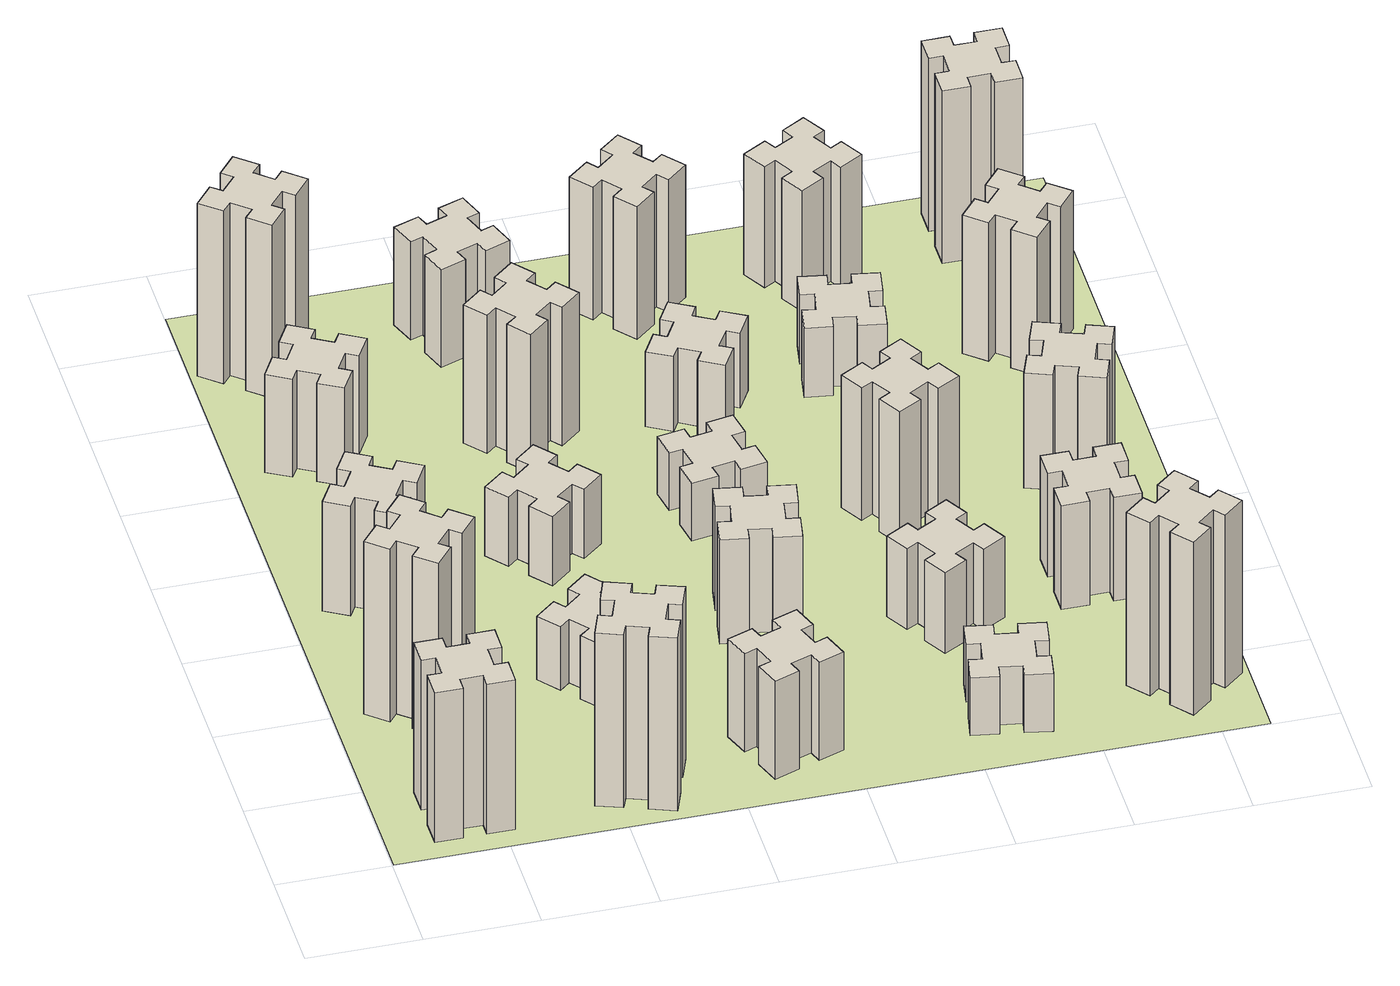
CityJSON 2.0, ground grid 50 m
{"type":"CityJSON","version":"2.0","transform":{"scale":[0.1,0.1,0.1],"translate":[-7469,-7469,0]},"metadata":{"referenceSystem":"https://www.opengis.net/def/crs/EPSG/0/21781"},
"CityObjects":{
"building1":{"type":"Building","attributes":{"class":"1000","function":"1000","usage":"1000","yearOfConstruction":2016,"roofType":"1000","measuredHeight":78,"storeysAboveGround":30,"storeysBelowGround":0},"geometry":[{"type":"Solid","lod":"1","boundaries":[[[[0,1,2,3,4,5,6,7,8,9,10,11,12,13,14,15,16,17,18,19]],[[17,16,20,21]],[[16,15,22,20]],[[15,14,23,22]],[[14,13,24,23]],[[13,12,25,24]],[[12,11,26,25]],[[11,10,27,26]],[[10,9,28,27]],[[9,8,29,28]],[[8,7,30,29]],[[7,6,31,30]],[[6,5,32,31]],[[5,4,33,32]],[[4,3,34,33]],[[3,2,35,34]],[[2,1,36,35]],[[1,0,37,36]],[[0,19,38,37]],[[19,18,39,38]],[[18,17,21,39]],[[24,25,26,27,28,29,30,31,32,33,34,35,36,37,38,39,21,20,22,23]]]]}]},
"building2":{"type":"Building","attributes":{"class":"1000","function":"1000","usage":"1000","yearOfConstruction":2016,"roofType":"1000","measuredHeight":90,"storeysAboveGround":30,"storeysBelowGround":0},"geometry":[{"type":"Solid","lod":"1","boundaries":[[[[40,41,42,43,44,45,46,47,48,49,50,51,52,53,54,55,56,57,58,59]],[[57,56,60,61]],[[56,55,62,60]],[[55,54,63,62]],[[54,53,64,63]],[[53,52,65,64]],[[52,51,66,65]],[[51,50,67,66]],[[50,49,68,67]],[[49,48,69,68]],[[48,47,70,69]],[[47,46,71,70]],[[46,45,72,71]],[[45,44,73,72]],[[44,43,74,73]],[[43,42,75,74]],[[42,41,76,75]],[[41,40,77,76]],[[40,59,78,77]],[[59,58,79,78]],[[58,57,61,79]],[[64,65,66,67,68,69,70,71,72,73,74,75,76,77,78,79,61,60,62,63]]]]}]},
"building3":{"type":"Building","attributes":{"class":"1000","function":"1000","usage":"1000","yearOfConstruction":2016,"roofType":"1000","measuredHeight":57,"storeysAboveGround":30,"storeysBelowGround":0},"geometry":[{"type":"Solid","lod":"1","boundaries":[[[[80,81,82,83,84,85,86,87,88,89,90,91,92,93,94,95,96,97,98,99]],[[97,96,100,101]],[[96,95,102,100]],[[95,94,103,102]],[[94,93,104,103]],[[93,92,105,104]],[[92,91,106,105]],[[91,90,107,106]],[[90,89,108,107]],[[89,88,109,108]],[[88,87,110,109]],[[87,86,111,110]],[[86,85,112,111]],[[85,84,113,112]],[[84,83,114,113]],[[83,82,115,114]],[[82,81,116,115]],[[81,80,117,116]],[[80,99,118,117]],[[99,98,119,118]],[[98,97,101,119]],[[104,105,106,107,108,109,110,111,112,113,114,115,116,117,118,119,101,100,102,103]]]]}]},
"building4":{"type":"Building","attributes":{"class":"1000","function":"1000","usage":"1000","yearOfConstruction":2016,"roofType":"1000","measuredHeight":51,"storeysAboveGround":30,"storeysBelowGround":0},"geometry":[{"type":"Solid","lod":"1","boundaries":[[[[120,121,122,123,124,125,126,127,128,129,130,131,132,133,134,135,136,137,138,139]],[[137,136,140,141]],[[136,135,142,140]],[[135,134,143,142]],[[134,133,144,143]],[[133,132,145,144]],[[132,131,146,145]],[[131,130,147,146]],[[130,129,148,147]],[[129,128,149,148]],[[128,127,150,149]],[[127,126,151,150]],[[126,125,152,151]],[[125,124,153,152]],[[124,123,154,153]],[[123,122,155,154]],[[122,121,156,155]],[[121,120,157,156]],[[120,139,158,157]],[[139,138,159,158]],[[138,137,141,159]],[[144,145,146,147,148,149,150,151,152,153,154,155,156,157,158,159,141,140,142,143]]]]}]},
"building5":{"type":"Building","attributes":{"class":"1000","function":"1000","usage":"1000","yearOfConstruction":2016,"roofType":"1000","measuredHeight":90,"storeysAboveGround":30,"storeysBelowGround":0},"geometry":[{"type":"Solid","lod":"1","boundaries":[[[[160,161,162,163,164,165,166,167,168,169,170,171,172,173,174,175,176,177,178,179]],[[177,176,180,181]],[[176,175,182,180]],[[175,174,183,182]],[[174,173,184,183]],[[173,172,185,184]],[[172,171,186,185]],[[171,170,187,186]],[[170,169,188,187]],[[169,168,189,188]],[[168,167,190,189]],[[167,166,191,190]],[[166,165,192,191]],[[165,164,193,192]],[[164,163,194,193]],[[163,162,195,194]],[[162,161,196,195]],[[161,160,197,196]],[[160,179,198,197]],[[179,178,199,198]],[[178,177,181,199]],[[184,185,186,187,188,189,190,191,192,193,194,195,196,197,198,199,181,180,182,183]]]]}]},
"building6":{"type":"Building","attributes":{"class":"1000","function":"1000","usage":"1000","yearOfConstruction":2016,"roofType":"1000","measuredHeight":90,"storeysAboveGround":30,"storeysBelowGround":0},"geometry":[{"type":"Solid","lod":"1","boundaries":[[[[200,201,202,203,204,205,206,207,208,209,210,211,212,213,214,215,216,217,218,219]],[[217,216,220,221]],[[216,215,222,220]],[[215,214,223,222]],[[214,213,224,223]],[[213,212,225,224]],[[212,211,226,225]],[[211,210,227,226]],[[210,209,228,227]],[[209,208,229,228]],[[208,207,230,229]],[[207,206,231,230]],[[206,205,232,231]],[[205,204,233,232]],[[204,203,234,233]],[[203,202,235,234]],[[202,201,236,235]],[[201,200,237,236]],[[200,219,238,237]],[[219,218,239,238]],[[218,217,221,239]],[[224,225,226,227,228,229,230,231,232,233,234,235,236,237,238,239,221,220,222,223]]]]}]},
"building7":{"type":"Building","attributes":{"class":"1000","function":"1000","usage":"1000","yearOfConstruction":2016,"roofType":"1000","measuredHeight":33,"storeysAboveGround":30,"storeysBelowGround":0},"geometry":[{"type":"Solid","lod":"1","boundaries":[[[[240,241,242,243,244,245,246,247,248,249,250,251,252,253,254,255,256,257,258,259]],[[257,256,260,261]],[[256,255,262,260]],[[255,254,263,262]],[[254,253,264,263]],[[253,252,265,264]],[[252,251,266,265]],[[251,250,267,266]],[[250,249,268,267]],[[249,248,269,268]],[[248,247,270,269]],[[247,246,271,270]],[[246,245,272,271]],[[245,244,273,272]],[[244,243,274,273]],[[243,242,275,274]],[[242,241,276,275]],[[241,240,277,276]],[[240,259,278,277]],[[259,258,279,278]],[[258,257,261,279]],[[264,265,266,267,268,269,270,271,272,273,274,275,276,277,278,279,261,260,262,263]]]]}]},
"building8":{"type":"Building","attributes":{"class":"1000","function":"1000","usage":"1000","yearOfConstruction":2016,"roofType":"1000","measuredHeight":36,"storeysAboveGround":30,"storeysBelowGround":0},"geometry":[{"type":"Solid","lod":"1","boundaries":[[[[280,281,282,283,284,285,286,287,288,289,290,291,292,293,294,295,296,297,298,299]],[[297,296,300,301]],[[296,295,302,300]],[[295,294,303,302]],[[294,293,304,303]],[[293,292,305,304]],[[292,291,306,305]],[[291,290,307,306]],[[290,289,308,307]],[[289,288,309,308]],[[288,287,310,309]],[[287,286,311,310]],[[286,285,312,311]],[[285,284,313,312]],[[284,283,314,313]],[[283,282,315,314]],[[282,281,316,315]],[[281,280,317,316]],[[280,299,318,317]],[[299,298,319,318]],[[298,297,301,319]],[[304,305,306,307,308,309,310,311,312,313,314,315,316,317,318,319,301,300,302,303]]]]}]},
"building9":{"type":"Building","attributes":{"class":"1000","function":"1000","usage":"1000","yearOfConstruction":2016,"roofType":"1000","measuredHeight":51,"storeysAboveGround":30,"storeysBelowGround":0},"geometry":[{"type":"Solid","lod":"1","boundaries":[[[[320,321,322,323,324,325,326,327,328,329,330,331,332,333,334,335,336,337,338,339]],[[337,336,340,341]],[[336,335,342,340]],[[335,334,343,342]],[[334,333,344,343]],[[333,332,345,344]],[[332,331,346,345]],[[331,330,347,346]],[[330,329,348,347]],[[329,328,349,348]],[[328,327,350,349]],[[327,326,351,350]],[[326,325,352,351]],[[325,324,353,352]],[[324,323,354,353]],[[323,322,355,354]],[[322,321,356,355]],[[321,320,357,356]],[[320,339,358,357]],[[339,338,359,358]],[[338,337,341,359]],[[344,345,346,347,348,349,350,351,352,353,354,355,356,357,358,359,341,340,342,343]]]]}]},
"building10":{"type":"Building","attributes":{"class":"1000","function":"1000","usage":"1000","yearOfConstruction":2016,"roofType":"1000","measuredHeight":72,"storeysAboveGround":30,"storeysBelowGround":0},"geometry":[{"type":"Solid","lod":"1","boundaries":[[[[360,361,362,363,364,365,366,367,368,369,370,371,372,373,374,375,376,377,378,379]],[[377,376,380,381]],[[376,375,382,380]],[[375,374,383,382]],[[374,373,384,383]],[[373,372,385,384]],[[372,371,386,385]],[[371,370,387,386]],[[370,369,388,387]],[[369,368,389,388]],[[368,367,390,389]],[[367,366,391,390]],[[366,365,392,391]],[[365,364,393,392]],[[364,363,394,393]],[[363,362,395,394]],[[362,361,396,395]],[[361,360,397,396]],[[360,379,398,397]],[[379,378,399,398]],[[378,377,381,399]],[[384,385,386,387,388,389,390,391,392,393,394,395,396,397,398,399,381,380,382,383]]]]}]},
"building11":{"type":"Building","attributes":{"class":"1000","function":"1000","usage":"1000","yearOfConstruction":2016,"roofType":"1000","measuredHeight":51,"storeysAboveGround":30,"storeysBelowGround":0},"geometry":[{"type":"Solid","lod":"1","boundaries":[[[[400,401,402,403,404,405,406,407,408,409,410,411,412,413,414,415,416,417,418,419]],[[417,416,420,421]],[[416,415,422,420]],[[415,414,423,422]],[[414,413,424,423]],[[413,412,425,424]],[[412,411,426,425]],[[411,410,427,426]],[[410,409,428,427]],[[409,408,429,428]],[[408,407,430,429]],[[407,406,431,430]],[[406,405,432,431]],[[405,404,433,432]],[[404,403,434,433]],[[403,402,435,434]],[[402,401,436,435]],[[401,400,437,436]],[[400,419,438,437]],[[419,418,439,438]],[[418,417,421,439]],[[424,425,426,427,428,429,430,431,432,433,434,435,436,437,438,439,421,420,422,423]]]]}]},
"building12":{"type":"Building","attributes":{"class":"1000","function":"1000","usage":"1000","yearOfConstruction":2016,"roofType":"1000","measuredHeight":54,"storeysAboveGround":30,"storeysBelowGround":0},"geometry":[{"type":"Solid","lod":"1","boundaries":[[[[440,441,442,443,444,445,446,447,448,449,450,451,452,453,454,455,456,457,458,459]],[[457,456,460,461]],[[456,455,462,460]],[[455,454,463,462]],[[454,453,464,463]],[[453,452,465,464]],[[452,451,466,465]],[[451,450,467,466]],[[450,449,468,467]],[[449,448,469,468]],[[448,447,470,469]],[[447,446,471,470]],[[446,445,472,471]],[[445,444,473,472]],[[444,443,474,473]],[[443,442,475,474]],[[442,441,476,475]],[[441,440,477,476]],[[440,459,478,477]],[[459,458,479,478]],[[458,457,461,479]],[[464,465,466,467,468,469,470,471,472,473,474,475,476,477,478,479,461,460,462,463]]]]}]},
"building13":{"type":"Building","attributes":{"class":"1000","function":"1000","usage":"1000","yearOfConstruction":2016,"roofType":"1000","measuredHeight":30,"storeysAboveGround":30,"storeysBelowGround":0},"geometry":[{"type":"Solid","lod":"1","boundaries":[[[[480,481,482,483,484,485,486,487,488,489,490,491,492,493,494,495,496,497,498,499]],[[497,496,500,501]],[[496,495,502,500]],[[495,494,503,502]],[[494,493,504,503]],[[493,492,505,504]],[[492,491,506,505]],[[491,490,507,506]],[[490,489,508,507]],[[489,488,509,508]],[[488,487,510,509]],[[487,486,511,510]],[[486,485,512,511]],[[485,484,513,512]],[[484,483,514,513]],[[483,482,515,514]],[[482,481,516,515]],[[481,480,517,516]],[[480,499,518,517]],[[499,498,519,518]],[[498,497,501,519]],[[504,505,506,507,508,509,510,511,512,513,514,515,516,517,518,519,501,500,502,503]]]]}]},
"building14":{"type":"Building","attributes":{"class":"1000","function":"1000","usage":"1000","yearOfConstruction":2016,"roofType":"1000","measuredHeight":39,"storeysAboveGround":30,"storeysBelowGround":0},"geometry":[{"type":"Solid","lod":"1","boundaries":[[[[520,521,522,523,524,525,526,527,528,529,530,531,532,533,534,535,536,537,538,539]],[[537,536,540,541]],[[536,535,542,540]],[[535,534,543,542]],[[534,533,544,543]],[[533,532,545,544]],[[532,531,546,545]],[[531,530,547,546]],[[530,529,548,547]],[[529,528,549,548]],[[528,527,550,549]],[[527,526,551,550]],[[526,525,552,551]],[[525,524,553,552]],[[524,523,554,553]],[[523,522,555,554]],[[522,521,556,555]],[[521,520,557,556]],[[520,539,558,557]],[[539,538,559,558]],[[538,537,541,559]],[[544,545,546,547,548,549,550,551,552,553,554,555,556,557,558,559,541,540,542,543]]]]}]},
"building15":{"type":"Building","attributes":{"class":"1000","function":"1000","usage":"1000","yearOfConstruction":2016,"roofType":"1000","measuredHeight":30,"storeysAboveGround":30,"storeysBelowGround":0},"geometry":[{"type":"Solid","lod":"1","boundaries":[[[[560,561,562,563,564,565,566,567,568,569,570,571,572,573,574,575,576,577,578,579]],[[577,576,580,581]],[[576,575,582,580]],[[575,574,583,582]],[[574,573,584,583]],[[573,572,585,584]],[[572,571,586,585]],[[571,570,587,586]],[[570,569,588,587]],[[569,568,589,588]],[[568,567,590,589]],[[567,566,591,590]],[[566,565,592,591]],[[565,564,593,592]],[[564,563,594,593]],[[563,562,595,594]],[[562,561,596,595]],[[561,560,597,596]],[[560,579,598,597]],[[579,578,599,598]],[[578,577,581,599]],[[584,585,586,587,588,589,590,591,592,593,594,595,596,597,598,599,581,580,582,583]]]]}]},
"building16":{"type":"Building","attributes":{"class":"1000","function":"1000","usage":"1000","yearOfConstruction":2016,"roofType":"1000","measuredHeight":69,"storeysAboveGround":30,"storeysBelowGround":0},"geometry":[{"type":"Solid","lod":"1","boundaries":[[[[600,601,602,603,604,605,606,607,608,609,610,611,612,613,614,615,616,617,618,619]],[[617,616,620,621]],[[616,615,622,620]],[[615,614,623,622]],[[614,613,624,623]],[[613,612,625,624]],[[612,611,626,625]],[[611,610,627,626]],[[610,609,628,627]],[[609,608,629,628]],[[608,607,630,629]],[[607,606,631,630]],[[606,605,632,631]],[[605,604,633,632]],[[604,603,634,633]],[[603,602,635,634]],[[602,601,636,635]],[[601,600,637,636]],[[600,619,638,637]],[[619,618,639,638]],[[618,617,621,639]],[[624,625,626,627,628,629,630,631,632,633,634,635,636,637,638,639,621,620,622,623]]]]}]},
"building17":{"type":"Building","attributes":{"class":"1000","function":"1000","usage":"1000","yearOfConstruction":2016,"roofType":"1000","measuredHeight":42,"storeysAboveGround":30,"storeysBelowGround":0},"geometry":[{"type":"Solid","lod":"1","boundaries":[[[[640,641,642,643,644,645,646,647,648,649,650,651,652,653,654,655,656,657,658,659]],[[657,656,660,661]],[[656,655,662,660]],[[655,654,663,662]],[[654,653,664,663]],[[653,652,665,664]],[[652,651,666,665]],[[651,650,667,666]],[[650,649,668,667]],[[649,648,669,668]],[[648,647,670,669]],[[647,646,671,670]],[[646,645,672,671]],[[645,644,673,672]],[[644,643,674,673]],[[643,642,675,674]],[[642,641,676,675]],[[641,640,677,676]],[[640,659,678,677]],[[659,658,679,678]],[[658,657,661,679]],[[664,665,666,667,668,669,670,671,672,673,674,675,676,677,678,679,661,660,662,663]]]]}]},
"building18":{"type":"Building","attributes":{"class":"1000","function":"1000","usage":"1000","yearOfConstruction":2016,"roofType":"1000","measuredHeight":69,"storeysAboveGround":30,"storeysBelowGround":0},"geometry":[{"type":"Solid","lod":"1","boundaries":[[[[680,681,682,683,684,685,686,687,688,689,690,691,692,693,694,695,696,697,698,699]],[[697,696,700,701]],[[696,695,702,700]],[[695,694,703,702]],[[694,693,704,703]],[[693,692,705,704]],[[692,691,706,705]],[[691,690,707,706]],[[690,689,708,707]],[[689,688,709,708]],[[688,687,710,709]],[[687,686,711,710]],[[686,685,712,711]],[[685,684,713,712]],[[684,683,714,713]],[[683,682,715,714]],[[682,681,716,715]],[[681,680,717,716]],[[680,699,718,717]],[[699,698,719,718]],[[698,697,701,719]],[[704,705,706,707,708,709,710,711,712,713,714,715,716,717,718,719,701,700,702,703]]]]}]},
"building19":{"type":"Building","attributes":{"class":"1000","function":"1000","usage":"1000","yearOfConstruction":2016,"roofType":"1000","measuredHeight":36,"storeysAboveGround":30,"storeysBelowGround":0},"geometry":[{"type":"Solid","lod":"1","boundaries":[[[[720,721,722,723,724,725,726,727,728,729,730,731,732,733,734,735,736,737,738,739]],[[737,736,740,741]],[[736,735,742,740]],[[735,734,743,742]],[[734,733,744,743]],[[733,732,745,744]],[[732,731,746,745]],[[731,730,747,746]],[[730,729,748,747]],[[729,728,749,748]],[[728,727,750,749]],[[727,726,751,750]],[[726,725,752,751]],[[725,724,753,752]],[[724,723,754,753]],[[723,722,755,754]],[[722,721,756,755]],[[721,720,757,756]],[[720,739,758,757]],[[739,738,759,758]],[[738,737,741,759]],[[744,745,746,747,748,749,750,751,752,753,754,755,756,757,758,759,741,740,742,743]]]]}]},
"building20":{"type":"Building","attributes":{"class":"1000","function":"1000","usage":"1000","yearOfConstruction":2016,"roofType":"1000","measuredHeight":90,"storeysAboveGround":30,"storeysBelowGround":0},"geometry":[{"type":"Solid","lod":"1","boundaries":[[[[760,761,762,763,764,765,766,767,768,769,770,771,772,773,774,775,776,777,778,779]],[[777,776,780,781]],[[776,775,782,780]],[[775,774,783,782]],[[774,773,784,783]],[[773,772,785,784]],[[772,771,786,785]],[[771,770,787,786]],[[770,769,788,787]],[[769,768,789,788]],[[768,767,790,789]],[[767,766,791,790]],[[766,765,792,791]],[[765,764,793,792]],[[764,763,794,793]],[[763,762,795,794]],[[762,761,796,795]],[[761,760,797,796]],[[760,779,798,797]],[[779,778,799,798]],[[778,777,781,799]],[[784,785,786,787,788,789,790,791,792,793,794,795,796,797,798,799,781,780,782,783]]]]}]},
"building21":{"type":"Building","attributes":{"class":"1000","function":"1000","usage":"1000","yearOfConstruction":2016,"roofType":"1000","measuredHeight":54,"storeysAboveGround":30,"storeysBelowGround":0},"geometry":[{"type":"Solid","lod":"1","boundaries":[[[[800,801,802,803,804,805,806,807,808,809,810,811,812,813,814,815,816,817,818,819]],[[817,816,820,821]],[[816,815,822,820]],[[815,814,823,822]],[[814,813,824,823]],[[813,812,825,824]],[[812,811,826,825]],[[811,810,827,826]],[[810,809,828,827]],[[809,808,829,828]],[[808,807,830,829]],[[807,806,831,830]],[[806,805,832,831]],[[805,804,833,832]],[[804,803,834,833]],[[803,802,835,834]],[[802,801,836,835]],[[801,800,837,836]],[[800,819,838,837]],[[819,818,839,838]],[[818,817,821,839]],[[824,825,826,827,828,829,830,831,832,833,834,835,836,837,838,839,821,820,822,823]]]]}]},
"building22":{"type":"Building","attributes":{"class":"1000","function":"1000","usage":"1000","yearOfConstruction":2016,"roofType":"1000","measuredHeight":63,"storeysAboveGround":30,"storeysBelowGround":0},"geometry":[{"type":"Solid","lod":"1","boundaries":[[[[840,841,842,843,844,845,846,847,848,849,850,851,852,853,854,855,856,857,858,859]],[[857,856,860,861]],[[856,855,862,860]],[[855,854,863,862]],[[854,853,864,863]],[[853,852,865,864]],[[852,851,866,865]],[[851,850,867,866]],[[850,849,868,867]],[[849,848,869,868]],[[848,847,870,869]],[[847,846,871,870]],[[846,845,872,871]],[[845,844,873,872]],[[844,843,874,873]],[[843,842,875,874]],[[842,841,876,875]],[[841,840,877,876]],[[840,859,878,877]],[[859,858,879,878]],[[858,857,861,879]],[[864,865,866,867,868,869,870,871,872,873,874,875,876,877,878,879,861,860,862,863]]]]}]},
"building23":{"type":"Building","attributes":{"class":"1000","function":"1000","usage":"1000","yearOfConstruction":2016,"roofType":"1000","measuredHeight":60,"storeysAboveGround":30,"storeysBelowGround":0},"geometry":[{"type":"Solid","lod":"1","boundaries":[[[[880,881,882,883,884,885,886,887,888,889,890,891,892,893,894,895,896,897,898,899]],[[897,896,900,901]],[[896,895,902,900]],[[895,894,903,902]],[[894,893,904,903]],[[893,892,905,904]],[[892,891,906,905]],[[891,890,907,906]],[[890,889,908,907]],[[889,888,909,908]],[[888,887,910,909]],[[887,886,911,910]],[[886,885,912,911]],[[885,884,913,912]],[[884,883,914,913]],[[883,882,915,914]],[[882,881,916,915]],[[881,880,917,916]],[[880,899,918,917]],[[899,898,919,918]],[[898,897,901,919]],[[904,905,906,907,908,909,910,911,912,913,914,915,916,917,918,919,901,900,902,903]]]]}]},
"building24":{"type":"Building","attributes":{"class":"1000","function":"1000","usage":"1000","yearOfConstruction":2016,"roofType":"1000","measuredHeight":72,"storeysAboveGround":30,"storeysBelowGround":0},"geometry":[{"type":"Solid","lod":"1","boundaries":[[[[920,921,922,923,924,925,926,927,928,929,930,931,932,933,934,935,936,937,938,939]],[[937,936,940,941]],[[936,935,942,940]],[[935,934,943,942]],[[934,933,944,943]],[[933,932,945,944]],[[932,931,946,945]],[[931,930,947,946]],[[930,929,948,947]],[[929,928,949,948]],[[928,927,950,949]],[[927,926,951,950]],[[926,925,952,951]],[[925,924,953,952]],[[924,923,954,953]],[[923,922,955,954]],[[922,921,956,955]],[[921,920,957,956]],[[920,939,958,957]],[[939,938,959,958]],[[938,937,941,959]],[[944,945,946,947,948,949,950,951,952,953,954,955,956,957,958,959,941,940,942,943]]]]}]},
"building25":{"type":"Building","attributes":{"class":"1000","function":"1000","usage":"1000","yearOfConstruction":2016,"roofType":"1000","measuredHeight":90,"storeysAboveGround":30,"storeysBelowGround":0},"geometry":[{"type":"Solid","lod":"1","boundaries":[[[[960,961,962,963,964,965,966,967,968,969,970,971,972,973,974,975,976,977,978,979]],[[977,976,980,981]],[[976,975,982,980]],[[975,974,983,982]],[[974,973,984,983]],[[973,972,985,984]],[[972,971,986,985]],[[971,970,987,986]],[[970,969,988,987]],[[969,968,989,988]],[[968,967,990,989]],[[967,966,991,990]],[[966,965,992,991]],[[965,964,993,992]],[[964,963,994,993]],[[963,962,995,994]],[[962,961,996,995]],[[961,960,997,996]],[[960,979,998,997]],[[979,978,999,998]],[[978,977,981,999]],[[984,985,986,987,988,989,990,991,992,993,994,995,996,997,998,999,981,980,982,983]]]]}]},
"landuse1":{"type":"LandUse","attributes":{"name":"plot1","function":"1010"},"geometry":[{"type":"MultiSurface","lod":"1","boundaries":[[[1000,1001,1002,1003]]]}]}
},
"vertices":[
[265,325,0],[265,225,0],[205,225,0],[205,105,0],[325,105,0],[325,165,0],[425,165,0],[425,105,0],[545,105,0],[545,225,0],[485,225,0],[485,325,0],[545,325,0],[545,445,0],[425,445,0],[425,385,0],[325,385,0],[325,445,0],[205,445,0],[205,325,0],[325,385,780],[325,445,780],[425,385,780],[425,445,780],[545,445,780],[545,325,780],[485,325,780],[485,225,780],[545,225,780],[545,105,780],[425,105,780],[425,165,780],[325,165,780],[325,105,780],[205,105,780],[205,225,780],[265,225,780],[265,325,780],[205,325,780],[205,445,780],
[484,1067,0],[408,1132,0],[446,1178,0],[354,1255,0],[277,1163,0],[323,1124,0],[259,1048,0],[213,1086,0],[136,994,0],[228,917,0],[266,963,0],[343,899,0],[304,853,0],[396,776,0],[473,868,0],[427,906,0],[492,983,0],[538,944,0],[615,1036,0],[523,1113,0],[492,983,900],[538,944,900],[427,906,900],[473,868,900],[396,776,900],[304,853,900],[343,899,900],[266,963,900],[228,917,900],[136,994,900],[213,1086,900],[259,1048,900],[323,1124,900],[277,1163,900],[354,1255,900],[446,1178,900],[408,1132,900],[484,1067,900],[523,1113,900],[615,1036,900],
[474,1826,0],[387,1876,0],[417,1928,0],[313,1988,0],[253,1884,0],[305,1854,0],[255,1767,0],[203,1797,0],[143,1693,0],[247,1633,0],[277,1685,0],[364,1635,0],[334,1583,0],[438,1523,0],[498,1627,0],[446,1657,0],[496,1744,0],[548,1714,0],[608,1818,0],[504,1878,0],[496,1744,570],[548,1714,570],[446,1657,570],[498,1627,570],[438,1523,570],[334,1583,570],[364,1635,570],[277,1685,570],[247,1633,570],[143,1693,570],[203,1797,570],[255,1767,570],[305,1854,570],[253,1884,570],[313,1988,570],[417,1928,570],[387,1876,570],[474,1826,570],[504,1878,570],[608,1818,570],
[446,2597,0],[496,2684,0],[548,2654,0],[608,2758,0],[504,2818,0],[474,2766,0],[387,2816,0],[417,2868,0],[313,2928,0],[253,2824,0],[305,2794,0],[255,2707,0],[203,2737,0],[143,2633,0],[247,2573,0],[277,2625,0],[364,2575,0],[334,2523,0],[438,2463,0],[498,2567,0],[364,2575,510],[334,2523,510],[277,2625,510],[247,2573,510],[143,2633,510],[203,2737,510],[255,2707,510],[305,2794,510],[253,2824,510],[313,2928,510],[417,2868,510],[387,2816,510],[474,2766,510],[504,2818,510],[608,2758,510],[548,2654,510],[496,2684,510],[446,2597,510],[498,2567,510],[438,2463,510],
[1029,360,0],[995,266,0],[939,287,0],[897,174,0],[1010,133,0],[1031,189,0],[1125,155,0],[1104,99,0],[1217,57,0],[1258,170,0],[1202,191,0],[1236,285,0],[1292,264,0],[1333,377,0],[1220,418,0],[1200,362,0],[1106,396,0],[1127,452,0],[1014,493,0],[973,380,0],[1106,396,900],[1127,452,900],[1200,362,900],[1220,418,900],[1333,377,900],[1292,264,900],[1236,285,900],[1202,191,900],[1258,170,900],[1217,57,900],[1104,99,900],[1125,155,900],[1031,189,900],[1010,133,900],[897,174,900],[939,287,900],[995,266,900],[1029,360,900],[973,380,900],[1014,493,900],
[384,3387,0],[308,3452,0],[346,3498,0],[254,3575,0],[177,3483,0],[223,3444,0],[159,3368,0],[113,3406,0],[36,3314,0],[128,3237,0],[166,3283,0],[243,3219,0],[204,3173,0],[296,3096,0],[373,3188,0],[327,3226,0],[392,3303,0],[438,3264,0],[515,3356,0],[423,3433,0],[392,3303,900],[438,3264,900],[327,3226,900],[373,3188,900],[296,3096,900],[204,3173,900],[243,3219,900],[166,3283,900],[128,3237,900],[36,3314,900],[113,3406,900],[159,3368,900],[223,3444,900],[177,3483,900],[254,3575,900],[346,3498,900],[308,3452,900],[384,3387,900],[423,3433,900],[515,3356,900],
[1083,1132,0],[1006,1067,0],[968,1113,0],[876,1036,0],[953,944,0],[999,983,0],[1063,906,0],[1017,868,0],[1094,776,0],[1186,853,0],[1148,899,0],[1224,963,0],[1263,917,0],[1355,994,0],[1278,1086,0],[1232,1048,0],[1167,1124,0],[1213,1163,0],[1136,1255,0],[1044,1178,0],[1167,1124,330],[1213,1163,330],[1232,1048,330],[1278,1086,330],[1355,994,330],[1263,917,330],[1224,963,330],[1148,899,330],[1186,853,330],[1094,776,330],[1017,868,330],[1063,906,330],[999,983,330],[953,944,330],[876,1036,330],[968,1113,330],[1006,1067,330],[1083,1132,330],[1044,1178,330],[1136,1255,330],
[1083,1972,0],[1006,1907,0],[968,1953,0],[876,1876,0],[953,1784,0],[999,1823,0],[1063,1746,0],[1017,1708,0],[1094,1616,0],[1186,1693,0],[1148,1739,0],[1224,1803,0],[1263,1757,0],[1355,1834,0],[1278,1926,0],[1232,1888,0],[1167,1964,0],[1213,2003,0],[1136,2095,0],[1044,2018,0],[1167,1964,360],[1213,2003,360],[1232,1888,360],[1278,1926,360],[1355,1834,360],[1263,1757,360],[1224,1803,360],[1148,1739,360],[1186,1693,360],[1094,1616,360],[1017,1708,360],[1063,1746,360],[999,1823,360],[953,1784,360],[876,1876,360],[968,1953,360],[1006,1907,360],[1083,1972,360],[1044,2018,360],[1136,2095,360],
[1765,496,0],[1671,462,0],[1650,518,0],[1537,477,0],[1579,364,0],[1635,385,0],[1669,291,0],[1613,270,0],[1654,157,0],[1767,199,0],[1746,255,0],[1840,289,0],[1860,233,0],[1973,274,0],[1932,387,0],[1876,366,0],[1842,460,0],[1898,480,0],[1857,593,0],[1744,552,0],[1842,460,510],[1898,480,510],[1876,366,510],[1932,387,510],[1973,274,510],[1860,233,510],[1840,289,510],[1746,255,510],[1767,199,510],[1654,157,510],[1613,270,510],[1669,291,510],[1635,385,510],[1579,364,510],[1537,477,510],[1650,518,510],[1671,462,510],[1765,496,510],[1744,552,510],[1857,593,510],
[1099,2563,0],[1163,2486,0],[1117,2448,0],[1194,2356,0],[1286,2433,0],[1248,2479,0],[1324,2543,0],[1363,2497,0],[1455,2574,0],[1378,2666,0],[1332,2628,0],[1267,2704,0],[1313,2743,0],[1236,2835,0],[1144,2758,0],[1183,2712,0],[1106,2647,0],[1068,2693,0],[976,2616,0],[1053,2524,0],[1106,2647,720],[1068,2693,720],[1183,2712,720],[1144,2758,720],[1236,2835,720],[1313,2743,720],[1267,2704,720],[1332,2628,720],[1378,2666,720],[1455,2574,720],[1363,2497,720],[1324,2543,720],[1248,2479,720],[1286,2433,720],[1194,2356,720],[1117,2448,720],[1163,2486,720],[1099,2563,720],[1053,2524,720],[976,2616,720],
[1125,3456,0],[1031,3422,0],[1010,3478,0],[897,3437,0],[939,3324,0],[995,3345,0],[1029,3251,0],[973,3230,0],[1014,3117,0],[1127,3159,0],[1106,3215,0],[1200,3249,0],[1220,3193,0],[1333,3234,0],[1292,3347,0],[1236,3326,0],[1202,3420,0],[1258,3440,0],[1217,3553,0],[1104,3512,0],[1202,3420,510],[1258,3440,510],[1236,3326,510],[1292,3347,510],[1333,3234,510],[1220,3193,510],[1200,3249,510],[1106,3215,510],[1127,3159,510],[1014,3117,510],[973,3230,510],[1029,3251,510],[995,3345,510],[939,3324,510],[897,3437,510],[1010,3478,510],[1031,3422,510],[1125,3456,510],[1104,3512,510],[1217,3553,510],
[1955,1147,0],[1972,1245,0],[2031,1235,0],[2052,1353,0],[1934,1374,0],[1924,1315,0],[1825,1332,0],[1836,1391,0],[1717,1412,0],[1697,1294,0],[1756,1284,0],[1738,1185,0],[1679,1196,0],[1658,1077,0],[1777,1057,0],[1787,1116,0],[1885,1098,0],[1875,1039,0],[1993,1018,0],[2014,1137,0],[1885,1098,540],[1875,1039,540],[1787,1116,540],[1777,1057,540],[1658,1077,540],[1679,1196,540],[1738,1185,540],[1756,1284,540],[1697,1294,540],[1717,1412,540],[1836,1391,540],[1825,1332,540],[1924,1315,540],[1934,1374,540],[2052,1353,540],[2031,1235,540],[1972,1245,540],[1955,1147,540],[2014,1137,540],[1993,1018,540],
[1972,1925,0],[1955,2024,0],[2014,2034,0],[1993,2152,0],[1875,2131,0],[1885,2072,0],[1787,2055,0],[1777,2114,0],[1658,2093,0],[1679,1975,0],[1738,1985,0],[1756,1887,0],[1697,1877,0],[1717,1758,0],[1836,1779,0],[1825,1838,0],[1924,1856,0],[1934,1797,0],[2052,1817,0],[2031,1936,0],[1924,1856,300],[1934,1797,300],[1825,1838,300],[1836,1779,300],[1717,1758,300],[1697,1877,300],[1756,1887,300],[1738,1985,300],[1679,1975,300],[1658,2093,300],[1777,2114,300],[1787,2055,300],[1885,2072,300],[1875,2131,300],[1993,2152,300],[2014,2034,300],[1955,2024,300],[1972,1925,300],[2031,1936,300],[2052,1817,300],
[2026,2497,0],[2076,2584,0],[2128,2554,0],[2188,2658,0],[2084,2718,0],[2054,2666,0],[1967,2716,0],[1997,2768,0],[1893,2828,0],[1833,2724,0],[1885,2694,0],[1835,2607,0],[1783,2637,0],[1723,2533,0],[1827,2473,0],[1857,2525,0],[1944,2475,0],[1914,2423,0],[2018,2363,0],[2078,2467,0],[1944,2475,390],[1914,2423,390],[1857,2525,390],[1827,2473,390],[1723,2533,390],[1783,2637,390],[1835,2607,390],[1885,2694,390],[1833,2724,390],[1893,2828,390],[1997,2768,390],[1967,2716,390],[2054,2666,390],[2084,2718,390],[2188,2658,390],[2128,2554,390],[2076,2584,390],[2026,2497,390],[2078,2467,390],[2018,2363,390],
[2596,444,0],[2578,345,0],[2519,356,0],[2498,237,0],[2617,217,0],[2627,276,0],[2725,258,0],[2715,199,0],[2833,178,0],[2854,297,0],[2795,307,0],[2812,405,0],[2871,395,0],[2892,513,0],[2774,534,0],[2764,475,0],[2665,492,0],[2676,551,0],[2557,572,0],[2537,454,0],[2665,492,300],[2676,551,300],[2764,475,300],[2774,534,300],[2892,513,300],[2871,395,300],[2812,405,300],[2795,307,300],[2854,297,300],[2833,178,300],[2715,199,300],[2725,258,300],[2627,276,300],[2617,217,300],[2498,237,300],[2519,356,300],[2578,345,300],[2596,444,300],[2537,454,300],[2557,572,300],
[1888,3219,0],[1964,3283,0],[2003,3237,0],[2095,3314,0],[2018,3406,0],[1972,3368,0],[1907,3444,0],[1953,3483,0],[1876,3575,0],[1784,3498,0],[1823,3452,0],[1746,3387,0],[1708,3433,0],[1616,3356,0],[1693,3264,0],[1739,3303,0],[1803,3226,0],[1757,3188,0],[1834,3096,0],[1926,3173,0],[1803,3226,690],[1757,3188,690],[1739,3303,690],[1693,3264,690],[1616,3356,690],[1708,3433,690],[1746,3387,690],[1823,3452,690],[1784,3498,690],[1876,3575,690],[1953,3483,690],[1907,3444,690],[1972,3368,690],[2018,3406,690],[2095,3314,690],[2003,3237,690],[1964,3283,690],[1888,3219,690],[1926,3173,690],[1834,3096,690],
[2584,1136,0],[2497,1086,0],[2467,1138,0],[2363,1078,0],[2423,974,0],[2475,1004,0],[2525,917,0],[2473,887,0],[2533,783,0],[2637,843,0],[2607,895,0],[2694,945,0],[2724,893,0],[2828,953,0],[2768,1057,0],[2716,1027,0],[2666,1114,0],[2718,1144,0],[2658,1248,0],[2554,1188,0],[2666,1114,420],[2718,1144,420],[2716,1027,420],[2768,1057,420],[2828,953,420],[2724,893,420],[2694,945,420],[2607,895,420],[2637,843,420],[2533,783,420],[2473,887,420],[2525,917,420],[2475,1004,420],[2423,974,420],[2363,1078,420],[2467,1138,420],[2497,1086,420],[2584,1136,420],[2554,1188,420],[2658,1248,420],
[2475,1744,0],[2525,1657,0],[2473,1627,0],[2533,1523,0],[2637,1583,0],[2607,1635,0],[2694,1685,0],[2724,1633,0],[2828,1693,0],[2768,1797,0],[2716,1767,0],[2666,1854,0],[2718,1884,0],[2658,1988,0],[2554,1928,0],[2584,1876,0],[2497,1826,0],[2467,1878,0],[2363,1818,0],[2423,1714,0],[2497,1826,690],[2467,1878,690],[2584,1876,690],[2554,1928,690],[2658,1988,690],[2718,1884,690],[2666,1854,690],[2716,1767,690],[2768,1797,690],[2828,1693,690],[2724,1633,690],[2694,1685,690],[2607,1635,690],[2637,1583,690],[2533,1523,690],[2473,1627,690],[2525,1657,690],[2475,1744,690],[2423,1714,690],[2363,1818,690],
[2664,2795,0],[2565,2812,0],[2576,2871,0],[2457,2892,0],[2437,2774,0],[2496,2764,0],[2478,2665,0],[2419,2676,0],[2398,2557,0],[2517,2537,0],[2527,2596,0],[2625,2578,0],[2615,2519,0],[2733,2498,0],[2754,2617,0],[2695,2627,0],[2712,2725,0],[2771,2715,0],[2792,2833,0],[2674,2854,0],[2712,2725,360],[2771,2715,360],[2695,2627,360],[2754,2617,360],[2733,2498,360],[2615,2519,360],[2625,2578,360],[2527,2596,360],[2517,2537,360],[2398,2557,360],[2419,2676,360],[2478,2665,360],[2496,2764,360],[2437,2774,360],[2457,2892,360],[2576,2871,360],[2565,2812,360],[2664,2795,360],[2674,2854,360],[2792,2833,360],
[3468,259,0],[3544,323,0],[3583,277,0],[3675,354,0],[3598,446,0],[3552,408,0],[3487,484,0],[3533,523,0],[3456,615,0],[3364,538,0],[3403,492,0],[3326,427,0],[3288,473,0],[3196,396,0],[3273,304,0],[3319,343,0],[3383,266,0],[3337,228,0],[3414,136,0],[3506,213,0],[3383,266,900],[3337,228,900],[3319,343,900],[3273,304,900],[3196,396,900],[3288,473,900],[3326,427,900],[3403,492,900],[3364,538,900],[3456,615,900],[3533,523,900],[3487,484,900],[3552,408,900],[3598,446,900],[3675,354,900],[3583,277,900],[3544,323,900],[3468,259,900],[3506,213,900],[3414,136,900],
[3185,1005,0],[3285,1005,0],[3285,945,0],[3405,945,0],[3405,1065,0],[3345,1065,0],[3345,1165,0],[3405,1165,0],[3405,1285,0],[3285,1285,0],[3285,1225,0],[3185,1225,0],[3185,1285,0],[3065,1285,0],[3065,1165,0],[3125,1165,0],[3125,1065,0],[3065,1065,0],[3065,945,0],[3185,945,0],[3125,1065,540],[3065,1065,540],[3125,1165,540],[3065,1165,540],[3065,1285,540],[3185,1285,540],[3185,1225,540],[3285,1225,540],[3285,1285,540],[3405,1285,540],[3405,1165,540],[3345,1165,540],[3345,1065,540],[3405,1065,540],[3405,945,540],[3285,945,540],[3285,1005,540],[3185,1005,540],[3185,945,540],[3065,945,540],
[2716,3347,0],[2666,3434,0],[2718,3464,0],[2658,3568,0],[2554,3508,0],[2584,3456,0],[2497,3406,0],[2467,3458,0],[2363,3398,0],[2423,3294,0],[2475,3324,0],[2525,3237,0],[2473,3207,0],[2533,3103,0],[2637,3163,0],[2607,3215,0],[2694,3265,0],[2724,3213,0],[2828,3273,0],[2768,3377,0],[2694,3265,630],[2724,3213,630],[2607,3215,630],[2637,3163,630],[2533,3103,630],[2473,3207,630],[2525,3237,630],[2475,3324,630],[2423,3294,630],[2363,3398,630],[2467,3458,630],[2497,3406,630],[2584,3456,630],[2554,3508,630],[2658,3568,630],[2718,3464,630],[2666,3434,630],[2716,3347,630],[2768,3377,630],[2828,3273,630],
[3422,1771,0],[3456,1865,0],[3512,1844,0],[3553,1957,0],[3440,1998,0],[3420,1942,0],[3326,1976,0],[3347,2032,0],[3234,2073,0],[3193,1960,0],[3249,1940,0],[3215,1846,0],[3159,1867,0],[3117,1754,0],[3230,1713,0],[3251,1769,0],[3345,1735,0],[3324,1679,0],[3437,1637,0],[3478,1750,0],[3345,1735,600],[3324,1679,600],[3251,1769,600],[3230,1713,600],[3117,1754,600],[3159,1867,600],[3215,1846,600],[3249,1940,600],[3193,1960,600],[3234,2073,600],[3347,2032,600],[3326,1976,600],[3420,1942,600],[3440,1998,600],[3553,1957,600],[3512,1844,600],[3456,1865,600],[3422,1771,600],[3478,1750,600],[3437,1637,600],
[3444,2747,0],[3368,2812,0],[3406,2858,0],[3314,2935,0],[3237,2843,0],[3283,2804,0],[3219,2728,0],[3173,2766,0],[3096,2674,0],[3188,2597,0],[3226,2643,0],[3303,2579,0],[3264,2533,0],[3356,2456,0],[3433,2548,0],[3387,2586,0],[3452,2663,0],[3498,2624,0],[3575,2716,0],[3483,2793,0],[3452,2663,720],[3498,2624,720],[3387,2586,720],[3433,2548,720],[3356,2456,720],[3264,2533,720],[3303,2579,720],[3226,2643,720],[3188,2597,720],[3096,2674,720],[3173,2766,720],[3219,2728,720],[3283,2804,720],[3237,2843,720],[3314,2935,720],[3406,2858,720],[3368,2812,720],[3444,2747,720],[3483,2793,720],[3575,2716,720],
[3285,3325,0],[3385,3325,0],[3385,3265,0],[3505,3265,0],[3505,3385,0],[3445,3385,0],[3445,3485,0],[3505,3485,0],[3505,3605,0],[3385,3605,0],[3385,3545,0],[3285,3545,0],[3285,3605,0],[3165,3605,0],[3165,3485,0],[3225,3485,0],[3225,3385,0],[3165,3385,0],[3165,3265,0],[3285,3265,0],[3225,3385,900],[3165,3385,900],[3225,3485,900],[3165,3485,900],[3165,3605,900],[3285,3605,900],[3285,3545,900],[3385,3545,900],[3385,3605,900],[3505,3605,900],[3505,3485,900],[3445,3485,900],[3445,3385,900],[3505,3385,900],[3505,3265,900],[3385,3265,900],[3385,3325,900],[3285,3325,900],[3285,3265,900],[3165,3265,900],
[5,3705,0],[3705,3705,0],[3705,5,0],[5,5,0]
]}
